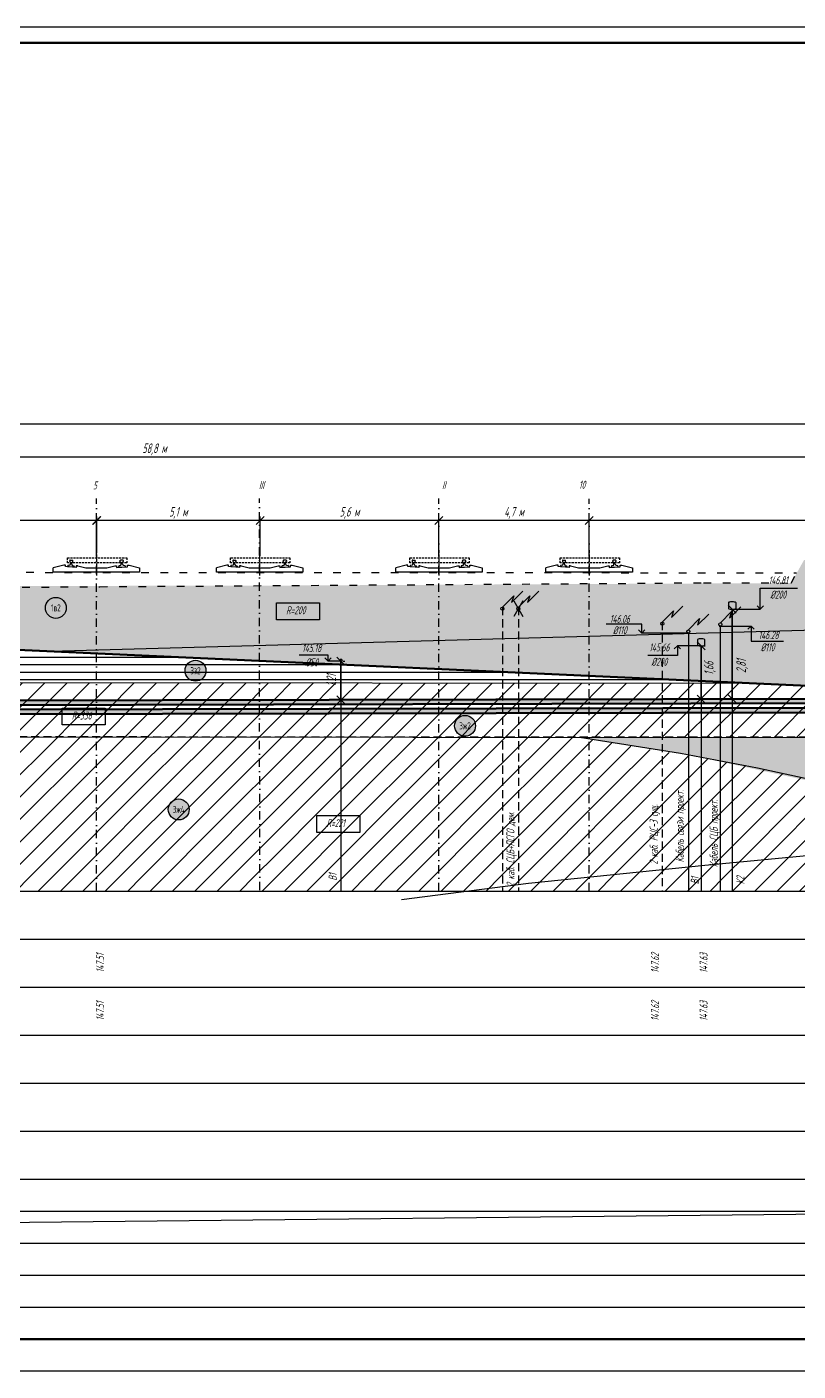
# Model space of a CAD drawing. Header units: metres. Extents: x -30 to 2050, y -904 to 400.
# Drawn here: x 815.4 to 1056.4, y -467.1 to -47.1 of the extents above; entities that cross this region are included whole.
import ezdxf
from ezdxf.enums import TextEntityAlignment as Align

# ---------------------------------------------------------------- set-up
doc = ezdxf.new("R2010")
doc.units = ezdxf.units.M
doc.header["$LTSCALE"] = 0.2
for name, pattern in [('ACAD_ISO02W100', [15, 12, -3]), ('ACAD_ISO03W100', [30, 12, -18]), ('DASHDOT', [27, 13, -7, 0, -7]), ('DASHED', [7, 5, -2, 0]), ('HIDDEN2', [4.7625, 3.175, -1.5875]), ('штриховая', [19.05, 12.7, -6.35])]:
    doc.linetypes.add(name, pattern=pattern)
for name, color, linetype in [('PR_RD', 7, 'Continuous'), ('МГТ_ИГ_Геология', 252, 'Continuous'), ('Примыкания', 7, 'Continuous'), ('Таблица', 7, 'Continuous'), ('Трубы', 7, 'Continuous'), ('Узлы', 7, 'Continuous'), ('Футляры', 7, 'Continuous'), ('Чёрная земля', 7, 'ACAD_ISO03W100')]:
    doc.layers.add(name, color=color, linetype=linetype)
for name, color, linetype, lineweight in [('МГТ_НВК_Земля сущ.', 7, 'ACAD_ISO02W100', 25), ('МГТ_НВК_котлованы', 7, 'Continuous', 30), ('МГТ_НВК_рабочий', 171, 'Continuous', 30), ('МГТ_НВК_страх. пакет', 242, 'Continuous', 30)]:
    doc.layers.add(name, color=color, linetype=linetype, lineweight=lineweight)
doc.styles.get("Standard").update_dxf_attribs({"font": 'SPDS.shx', "width": 0.7, "oblique": 15, "height": 3})
doc.styles.add('Стиль Simplex', font='simplex.shx')
doc.dimstyles.new('ISO-25', dxfattribs={"dimtxt": 2.5, "dimasz": 2.5, "dimexe": 1.25, "dimexo": 0.625, "dimtad": 1, "dimtxsty": 'Standard', "dimcen": 2.5, "dimadec": 0, "dimazin": 0, "dimtfac": 1, "dimtmove": 0, "dimatfit": 3, "dimfxl": 1, "dimarcsym": 0})

# ---------------------------------------------------------------- blocks, each defined once
blk = doc.blocks.new('_OBLIQUE')
at = {"color": 0, "linetype": 'ByBlock', "lineweight": -2}
blk.add_line((0.5, 0.5), (-0.5, -0.5), dxfattribs=at)
blk = doc.blocks.new('*D106')
at = {"layer": 'Defpoints', "color": 0, "transparency": 16777216}
for p in [(913.51, -245.27), (913.52, -245.27), (913.51, -257.35)]:
    blk.add_point(p, dxfattribs=at)
at = {"layer": 'Примыкания', "color": 0, "lineweight": -2, "transparency": 16777216}
for p, q in [((913.52, -257.35), (913.52, -245.27)), ((914.13, -245.27), (914.77, -245.27)), ((914.13, -257.35), (914.77, -257.35))]:
    blk.add_line(p, q, dxfattribs=at)
at = {"layer": 'Примыкания', "color": 0, "lineweight": -2, "transparency": 16777216, "xscale": 2.5, "yscale": 2.5, "zscale": 2.5}
for p, rotation in [((913.52, -245.27), 90), ((913.52, -257.35), 270)]:
    blk.add_blockref('_OBLIQUE', p, dxfattribs=dict(at, rotation=rotation))
at = {"layer": 'Примыкания', "color": 0, "transparency": 16777216, "insert": (910.86, -251.31), "char_height": 3, "width": 5.1, "attachment_point": 5, "rotation": 90}
blk.add_mtext('1,21', dxfattribs=at)
blk = doc.blocks.new('*D109')
at = {"layer": 'Defpoints', "color": 0, "transparency": 16777216}
for p in [(1026.09, -240.48), (1026.1, -240.48), (1026.09, -257.12)]:
    blk.add_point(p, dxfattribs=at)
at = {"layer": 'Примыкания', "color": 0, "lineweight": -2, "transparency": 16777216}
for p, q in [((1026.1, -257.12), (1026.1, -240.48)), ((1026.72, -240.48), (1027.35, -240.48)), ((1026.72, -257.12), (1027.35, -257.12))]:
    blk.add_line(p, q, dxfattribs=at)
at = {"layer": 'Примыкания', "color": 0, "lineweight": -2, "transparency": 16777216, "xscale": 2.5, "yscale": 2.5, "zscale": 2.5}
for p, rotation in [((1026.1, -240.48), 90), ((1026.1, -257.12), 270)]:
    blk.add_blockref('_OBLIQUE', p, dxfattribs=dict(at, rotation=rotation))
at = {"layer": 'Примыкания', "color": 0, "transparency": 16777216, "insert": (1028.84, -247.52), "char_height": 3, "width": 5.4938, "attachment_point": 5, "rotation": 90}
blk.add_mtext('1,66', dxfattribs=at)
blk = doc.blocks.new('*D111')
at = {"layer": 'Defpoints', "color": 0, "transparency": 16777216}
for p in [(1035.78, -229.03), (1035.79, -229.03), (1035.78, -257.1)]:
    blk.add_point(p, dxfattribs=at)
at = {"layer": 'Примыкания', "color": 0, "lineweight": -2, "transparency": 16777216}
for p, q in [((1035.79, -257.1), (1035.79, -229.03)), ((1036.4, -229.03), (1037.04, -229.03)), ((1036.4, -257.1), (1037.04, -257.1))]:
    blk.add_line(p, q, dxfattribs=at)
at = {"layer": 'Примыкания', "color": 0, "lineweight": -2, "transparency": 16777216, "xscale": 2.5, "yscale": 2.5, "zscale": 2.5}
for p, rotation in [((1035.79, -229.03), 90), ((1035.79, -257.1), 270)]:
    blk.add_blockref('_OBLIQUE', p, dxfattribs=dict(at, rotation=rotation))
at = {"layer": 'Примыкания', "color": 0, "transparency": 16777216, "insert": (1038.95, -246.84), "char_height": 3, "width": 5.4938, "attachment_point": 5, "rotation": 90}
blk.add_mtext('2,81', dxfattribs=at)
blk = doc.blocks.new('_ArchTick')
at = {"color": 0, "linetype": 'ByBlock', "const_width": 0.15}
blk.add_lwpolyline([(-0.5, -0.5), (0.5, 0.5)], dxfattribs=at)
blk = doc.blocks.new('*D95')
at = {"layer": 'Defpoints', "color": 0, "transparency": 16777216}
for p in [(1148.12, -171.18), (1148.12, -214.18), (196.94, -218.92)]:
    blk.add_point(p, dxfattribs=at)
at = {"layer": 'Футляры', "color": 0, "lineweight": -2, "transparency": 16777216}
for p, q in [((196.94, -218.3), (196.94, -169.93)), ((196.94, -171.18), (1148.12, -171.18)), ((1148.12, -213.55), (1148.12, -169.93))]:
    blk.add_line(p, q, dxfattribs=at)
at = {"layer": 'Футляры', "color": 0, "lineweight": -2, "transparency": 16777216, "xscale": 2.5, "yscale": 2.5, "zscale": 2.5, "rotation": 180}
blk.add_blockref('_ArchTick', (196.94, -171.18), dxfattribs=at)
at = {"layer": 'Футляры', "color": 0, "lineweight": -2, "transparency": 16777216, "xscale": 2.5, "yscale": 2.5, "zscale": 2.5}
blk.add_blockref('_ArchTick', (1148.12, -171.18), dxfattribs=at)
at = {"layer": 'Футляры', "color": 0, "lineweight": 25, "transparency": 16777216, "insert": (595.93, -166.56), "char_height": 3, "attachment_point": 5}
blk.add_mtext('Методом ГШБ\\PL=94 м ', dxfattribs=at)
blk = doc.blocks.new('1')
at = {"layer": 'МГТ_НВК_Земля сущ.', "color": 251, "linetype": 'DASHED'}
blk.add_lwpolyline([(546.93, -1637.15), (546.93, -1645.38)], dxfattribs=at)
at = {"layer": 'МГТ_НВК_страх. пакет', "color": 251, "ltscale": 0.5, "extrusion": (0.033937, -0.002565, 0.999421)}
for p, q in [((537.94, -1642.17, 0), (537.92, -1642.39)), ((537.94, -1642.17, 0), (537.94, -1642.05, 0)), ((538.54, -1641.91, -0.03), (537.99, -1642.01, 0)), ((538.57, -1640.46, 0.02), (538.56, -1640.71, 0.02)), ((538.64, -1640.78, 0.01), (538.59, -1640.76, 0.02)), ((538.76, -1640.29, 0.01), (539.42, -1640.34, -0.01)), ((538.76, -1640.29, 0.01), (539.42, -1640.34, -0.01)), ((538.83, -1641.58, -0.02), (538.86, -1641.13, 0.02)), ((539.21, -1641.6, -0.04), (539.24, -1641.15, -0.01)), ((539.47, -1641.99, -0.05), (539.94, -1642.14, -0.07)), ((539.57, -1640.78, -0.02), (539.59, -1640.51, -0.02)), ((539.97, -1642.32, -0.07), (539.97, -1642.19, -0.07)), ((539.97, -1642.34, -0.07), (539.95, -1642.52, -0.07)), ((539.97, -1642.34, -0.07), (539.97, -1642.23, -0.07))]:
    blk.add_line(p, q, dxfattribs=at)
at = {"layer": 'МГТ_НВК_страх. пакет', "color": 251, "ltscale": 0.5, "extrusion": (0.033934, -0.002597, 0.999421)}
for p, q in [((539.07, -1640.31), (539.4, -1640.34, -0.01)), ((539.95, -1642.52, -0.07), (537.92, -1642.39, 0))]:
    blk.add_line(p, q, dxfattribs=at)
at = {"layer": 'МГТ_НВК_страх. пакет', "color": 251, "ltscale": 0.5}
blk.add_line((540.63, -1642.06), (540.63, -1642.56), dxfattribs=at)
at = {"layer": 'МГТ_НВК_страх. пакет', "color": 251, "ltscale": 0.5, "extrusion": (-0.033937, -0.002565, 0.999421)}
for p, q in [((553.9, -1642.32, -0.07), (553.89, -1642.19, -0.07)), ((554.39, -1641.99, -0.05), (553.93, -1642.14, -0.07)), ((554.29, -1640.78, -0.02), (554.28, -1640.51, -0.02)), ((554.33, -1640.82, -0.02), (554.33, -1640.82, -0.02)), ((555.11, -1640.29, 0.01), (554.44, -1640.34, -0.01)), ((554.66, -1641.6, -0.04), (554.63, -1641.15, -0.01)), ((555.03, -1641.58, -0.02), (555, -1641.13, 0.02)), ((555.23, -1640.78, 0.01), (555.28, -1640.76, 0.02)), ((555.29, -1640.46, 0.02), (555.31, -1640.71, 0.02)), ((555.33, -1641.91, -0.03), (555.87, -1642.01, 0)), ((555.93, -1642.17, 0), (555.92, -1642.05, 0)), ((555.93, -1642.17, 0), (555.94, -1642.39)), ((553.9, -1642.34, -0.07), (553.89, -1642.23, -0.07)), ((553.9, -1642.34, -0.07), (553.91, -1642.52, -0.07)), ((553.91, -1642.52, -0.07), (555.94, -1642.39, 0))]:
    blk.add_line(p, q, dxfattribs=at)
at = {"layer": 'МГТ_НВК_страх. пакет', "color": 251, "ltscale": 0.5}
for points in [[(540.63, -1642.56), (537.23, -1642.34), (537.23, -1641.84), (536.73, -1641.84), (533.43, -1642.68)], [(556.63, -1641.85), (557.13, -1641.85), (560.43, -1642.69), (560.43, -1644.1), (533.43, -1644.09), (533.43, -1642.68)], [(540.77, -1642.06), (541.13, -1642.06), (540.63, -1642.06)], [(541.13, -1642.06), (543.63, -1642.68), (550.23, -1642.68), (552.73, -1642.06), (553.23, -1642.07), (553.23, -1642.57), (556.63, -1642.35), (556.63, -1641.85)]]:
    blk.add_lwpolyline(points, dxfattribs=at)
at = {"layer": 'МГТ_НВК_страх. пакет', "color": 251, "linetype": 'HIDDEN2', "lineweight": 30, "elevation": 0}
blk.add_lwpolyline([(537.88, -1639.63), (556.38, -1639.63), (556.38, -1641.13), (537.88, -1641.13)], close=True, dxfattribs=at)
at = {"layer": 'МГТ_НВК_страх. пакет', "color": 251, "ltscale": 0.5, "extrusion": (0.033937, -0.002565, 0.999421)}
for centre, radius, start, end in [((-1596.85, -659.84, 22.47), 0.0547, 8.1282, 82.8423), ((-1596.29, -660.26, 22.46), 0.376, 196.1273, 268.5232), ((-1595.46, -660.33, 22.5), 0.0417, 90.9982, 170.0388), ((-1595.2, -660.46, 22.5), 0.176, 1.2499, 91.9282), ((-1595.86, -660.26, 22.49), 0.365, 271.8259, 341.9758), ((-1596.27, -661.41, 22.47), 0.404, 93.5974, 164.4611), ((-1595.92, -661.47, 22.5), 0.47, 24.5026, 80.5834), ((-1595.19, -661.13, 22.5), 0.174, 274.638, 2.363), ((-1595.45, -661.26, 22.5), 0.0423, 190.6804, 272.757), ((-1596.83, -661.76, 22.47), 0.055, 272.0476, 345.5863)]:
    blk.add_arc(centre, radius, start, end, dxfattribs=at)
at = {"layer": 'МГТ_НВК_страх. пакет', "color": 251, "ltscale": 0.5, "extrusion": (-0.033937, -0.002565, 0.999421)}
for centre, radius, start, end in [((1679.27, 428.36, -14.65), 0.055, 194.4137, 267.9524), ((1677.63, 428.99, -14.62), 0.174, 177.637, 265.362), ((1677.89, 428.86, -14.62), 0.0423, 267.243, 349.3196), ((1678.29, 428.74, -14.62), 0.374, 91.3439, 163.5701), ((1678.71, 428.71, -14.65), 0.404, 15.5389, 86.4026), ((1678.3, 429.86, -14.63), 0.365, 198.0242, 268.1741), ((1678.73, 429.87, -14.67), 0.376, 271.4768, 343.8727), ((1677.64, 429.66, -14.62), 0.176, 88.0718, 178.7501), ((1677.9, 429.79, -14.62), 0.0417, 9.9612, 89.0018), ((1679.28, 430.29, -14.65), 0.0547, 97.1577, 171.8718)]:
    blk.add_arc(centre, radius, start, end, dxfattribs=at)
blk = doc.blocks.new('*D98')
at = {"layer": 'Defpoints', "color": 0, "transparency": 16777216}
for p in [(991.12, -201.36), (991.12, -212.03), (1148.12, -214.18)]:
    blk.add_point(p, dxfattribs=at)
at = {"layer": 'Примыкания', "color": 0, "lineweight": -2, "transparency": 16777216}
for p, q in [((991.12, -211.4), (991.12, -200.11)), ((1148.12, -201.36), (991.12, -201.36)), ((1148.12, -213.55), (1148.12, -200.11))]:
    blk.add_line(p, q, dxfattribs=at)
at = {"layer": 'Примыкания', "color": 0, "lineweight": -2, "transparency": 16777216, "xscale": 2.5, "yscale": 2.5, "zscale": 2.5, "rotation": 180}
blk.add_blockref('_OBLIQUE', (991.12, -201.36), dxfattribs=at)
at = {"layer": 'Примыкания', "color": 0, "lineweight": -2, "transparency": 16777216, "xscale": 2.5, "yscale": 2.5, "zscale": 2.5}
blk.add_blockref('_OBLIQUE', (1148.12, -201.36), dxfattribs=at)
at = {"layer": 'Примыкания', "color": 0, "transparency": 16777216, "insert": (1069.62, -198.95), "char_height": 3, "attachment_point": 5}
blk.add_mtext('15,7 м', dxfattribs=at)
blk = doc.blocks.new('*D99')
at = {"layer": 'Defpoints', "color": 0, "transparency": 16777216}
for p in [(944.12, -201.36), (944.12, -211.92), (991.12, -212.03)]:
    blk.add_point(p, dxfattribs=at)
at = {"layer": 'Примыкания', "color": 0, "lineweight": -2, "transparency": 16777216}
for p, q in [((944.12, -211.29), (944.12, -200.11)), ((991.12, -201.36), (944.12, -201.36)), ((991.12, -211.4), (991.12, -200.11))]:
    blk.add_line(p, q, dxfattribs=at)
at = {"layer": 'Примыкания', "color": 0, "lineweight": -2, "transparency": 16777216, "xscale": 2.5, "yscale": 2.5, "zscale": 2.5, "rotation": 180}
blk.add_blockref('_OBLIQUE', (944.12, -201.36), dxfattribs=at)
at = {"layer": 'Примыкания', "color": 0, "lineweight": -2, "transparency": 16777216, "xscale": 2.5, "yscale": 2.5, "zscale": 2.5}
blk.add_blockref('_OBLIQUE', (991.12, -201.36), dxfattribs=at)
at = {"layer": 'Примыкания', "color": 0, "transparency": 16777216, "insert": (967.62, -198.95), "char_height": 3, "attachment_point": 5}
blk.add_mtext('4,7 м', dxfattribs=at)
blk = doc.blocks.new('*D100')
at = {"layer": 'Defpoints', "color": 0, "transparency": 16777216}
for p in [(888.32, -201.36), (888.32, -213.05, 0), (944.12, -212.03)]:
    blk.add_point(p, dxfattribs=at)
at = {"layer": 'Примыкания', "color": 0, "lineweight": -2, "transparency": 16777216}
for p, q in [((888.32, -212.42), (888.32, -200.11)), ((944.12, -201.36), (888.32, -201.36)), ((944.12, -211.4), (944.12, -200.11))]:
    blk.add_line(p, q, dxfattribs=at)
at = {"layer": 'Примыкания', "color": 0, "lineweight": -2, "transparency": 16777216, "xscale": 2.5, "yscale": 2.5, "zscale": 2.5, "rotation": 180}
blk.add_blockref('_OBLIQUE', (888.32, -201.36), dxfattribs=at)
at = {"layer": 'Примыкания', "color": 0, "lineweight": -2, "transparency": 16777216, "xscale": 2.5, "yscale": 2.5, "zscale": 2.5}
blk.add_blockref('_OBLIQUE', (944.12, -201.36), dxfattribs=at)
at = {"layer": 'Примыкания', "color": 0, "transparency": 16777216, "insert": (916.22, -198.95), "char_height": 3, "attachment_point": 5}
blk.add_mtext('5,6 м', dxfattribs=at)
blk = doc.blocks.new('*D101')
at = {"layer": 'Defpoints', "color": 0, "transparency": 16777216}
for p in [(837.12, -201.36), (837.12, -213.05), (888.29, -212.03)]:
    blk.add_point(p, dxfattribs=at)
at = {"layer": 'Примыкания', "color": 0, "lineweight": -2, "transparency": 16777216}
for p, q in [((837.12, -212.42), (837.12, -200.11)), ((888.29, -201.36), (837.12, -201.36)), ((888.29, -211.4), (888.29, -200.11))]:
    blk.add_line(p, q, dxfattribs=at)
at = {"layer": 'Примыкания', "color": 0, "lineweight": -2, "transparency": 16777216, "xscale": 2.5, "yscale": 2.5, "zscale": 2.5, "rotation": 180}
blk.add_blockref('_OBLIQUE', (837.12, -201.36), dxfattribs=at)
at = {"layer": 'Примыкания', "color": 0, "lineweight": -2, "transparency": 16777216, "xscale": 2.5, "yscale": 2.5, "zscale": 2.5}
blk.add_blockref('_OBLIQUE', (888.29, -201.36), dxfattribs=at)
at = {"layer": 'Примыкания', "color": 0, "transparency": 16777216, "insert": (862.71, -198.95), "char_height": 3, "attachment_point": 5}
blk.add_mtext('5,1 м', dxfattribs=at)
blk = doc.blocks.new('*D102')
at = {"layer": 'Defpoints', "color": 0, "transparency": 16777216}
for p in [(779.12, -201.36), (779.12, -213.05), (837.29, -212.03)]:
    blk.add_point(p, dxfattribs=at)
at = {"layer": 'Примыкания', "color": 0, "lineweight": -2, "transparency": 16777216}
for p, q in [((779.12, -212.42), (779.12, -200.11)), ((837.29, -201.36), (779.12, -201.36)), ((837.29, -211.4), (837.29, -200.11))]:
    blk.add_line(p, q, dxfattribs=at)
at = {"layer": 'Примыкания', "color": 0, "lineweight": -2, "transparency": 16777216, "xscale": 2.5, "yscale": 2.5, "zscale": 2.5, "rotation": 180}
blk.add_blockref('_OBLIQUE', (779.12, -201.36), dxfattribs=at)
at = {"layer": 'Примыкания', "color": 0, "lineweight": -2, "transparency": 16777216, "xscale": 2.5, "yscale": 2.5, "zscale": 2.5}
blk.add_blockref('_OBLIQUE', (837.29, -201.36), dxfattribs=at)
at = {"layer": 'Примыкания', "color": 0, "transparency": 16777216, "insert": (808.21, -198.95), "char_height": 3, "attachment_point": 5}
blk.add_mtext('5,8 м', dxfattribs=at)
blk = doc.blocks.new('ЭС')
for p, q in [((2266.78, -485.26), (2270.31, -481.72)), ((2269.61, -483.84), (2273.14, -480.31)), ((2270.31, -481.72), (2269.61, -483.84))]:
    blk.add_line(p, q)
blk.add_circle((2266.78, -485.76), 0.5)
blk = doc.blocks.new('usl_1')
for p, q in [((2.83, 1.41), (6.36, 4.95)), ((0, 0), (3.54, 3.54)), ((3.54, 3.54), (2.83, 1.41))]:
    blk.add_line(p, q)
blk.add_circle((0, -0.5), 0.5)
blk = doc.blocks.new('круг3_-25_2')
at = {"true_color": 0xffffff}
blk.add_hatch(color=7, dxfattribs=at).paths.add_polyline_path([(-0.327, 0, 1), (0.327, 0, 1)])
at = {"color": 7, "lineweight": 25}
blk.add_circle((0, 0), 0.327, dxfattribs=at)
at = {"color": 18, "lineweight": 25, "true_color": 0x000000, "style": 'Стиль Simplex', "width": 0.590909}
blk.add_text('3з2', height=0.22, dxfattribs=at).set_placement((0, 0), align=Align.MIDDLE_CENTER)
blk = doc.blocks.new('круг1_-30_2')
at = {"layer": 'МГТ_ИГ_Геология', "true_color": 0xffffff}
blk.add_hatch(color=7, dxfattribs=at).paths.add_polyline_path([(-0.327, 0, 1), (0.327, 0, 1)])
at = {"color": 7, "lineweight": 25}
blk.add_circle((0, 0), 0.327, dxfattribs=at)
at = {"color": 7, "lineweight": 25, "style": 'Стиль Simplex', "width": 0.590909}
blk.add_text('1в2', height=0.22, dxfattribs=at).set_placement((0, 0), align=Align.MIDDLE_CENTER)
blk = doc.blocks.new('круг3_-26_4')
at = {"true_color": 0xffffff}
blk.add_hatch(color=7, dxfattribs=at).paths.add_polyline_path([(-0.327, 0, 1), (0.327, 0, 1)])
at = {"color": 7, "lineweight": 25}
blk.add_circle((0, 0), 0.327, dxfattribs=at)
at = {"color": 7, "lineweight": 25, "style": 'Стиль Simplex', "width": 0.590909}
blk.add_text('3ж4', height=0.22, dxfattribs=at).set_placement((0, 0), align=Align.MIDDLE_CENTER)
blk = doc.blocks.new('круг3_-26_2')
at = {"true_color": 0xffffff}
blk.add_hatch(color=7, dxfattribs=at).paths.add_polyline_path([(-0.327, 0, 1), (0.327, 0, 1)])
at = {"color": 7, "lineweight": 25}
blk.add_circle((0, 0), 0.327, dxfattribs=at)
at = {"color": 7, "lineweight": 25, "style": 'Стиль Simplex', "width": 0.590909}
blk.add_text('3ж2', height=0.22, dxfattribs=at).set_placement((0, 0), align=Align.MIDDLE_CENTER)
blk = doc.blocks.new('A$C35B96AF6')
at = {"lineweight": 30}
for points in [[(-1.79, 3.01), (1.79, -3.01)], [(1.79, 3.01), (-1.79, -3.01)]]:
    blk.add_lwpolyline(points, dxfattribs=at)
blk = doc.blocks.new('уке')
at = {"layer": 'МГТ_ИГ_Геология'}
blk.add_lwpolyline([(147.85, -230.19), (161.29, -230.19), (161.29, -235.48), (147.85, -235.48)], close=True, dxfattribs=at)
at = {"layer": 'МГТ_ИГ_Геология', "insert": (150.84, -231.29), "char_height": 2.5, "attachment_point": 1}
blk.add_mtext_dynamic_manual_height_columns('R=200', width=10.097, gutter_width=15, heights=[0], dxfattribs=at)
blk = doc.blocks.new('221')
at = {"layer": 'МГТ_ИГ_Геология'}
blk.add_lwpolyline([(0, 5.29), (13.44, 5.29), (13.44, 0), (0, 0)], close=True, dxfattribs=at)
at = {"layer": 'МГТ_ИГ_Геология', "insert": (2.99, 4.2), "char_height": 2.5, "attachment_point": 1}
blk.add_mtext_dynamic_manual_height_columns('R=221', width=10.097, gutter_width=15, heights=[0], dxfattribs=at)
blk = doc.blocks.new('2432')
at = {"layer": 'МГТ_ИГ_Геология'}
blk.add_lwpolyline([(116.63, 433.38), (130.08, 433.38), (130.08, 428.08), (116.63, 428.08)], close=True, dxfattribs=at)
at = {"layer": 'МГТ_ИГ_Геология', "insert": (119.62, 432.28), "char_height": 2.5, "attachment_point": 1}
blk.add_mtext_dynamic_manual_height_columns('R=336', width=10.097, gutter_width=15, heights=[0], dxfattribs=at)
blk = doc.blocks.new('*D134')
at = {"layer": 'Defpoints', "color": 0, "transparency": 16777216}
for p in [(562.4, -181.53), (1148.12, -214.18), (562.4, -221.66)]:
    blk.add_point(p, dxfattribs=at)
at = {"layer": 'Футляры', "color": 0, "lineweight": -2, "transparency": 16777216}
for p, q in [((562.4, -221.04), (562.4, -180.28)), ((1148.12, -213.55), (1148.12, -180.28)), ((1148.12, -181.53), (562.4, -181.53))]:
    blk.add_line(p, q, dxfattribs=at)
at = {"layer": 'Футляры', "color": 0, "lineweight": -2, "transparency": 16777216, "xscale": 2.5, "yscale": 2.5, "zscale": 2.5, "rotation": 180}
blk.add_blockref('_ArchTick', (562.4, -181.53), dxfattribs=at)
at = {"layer": 'Футляры', "color": 0, "lineweight": -2, "transparency": 16777216, "xscale": 2.5, "yscale": 2.5, "zscale": 2.5}
blk.add_blockref('_ArchTick', (1148.12, -181.53), dxfattribs=at)
at = {"layer": 'Футляры', "color": 0, "lineweight": 25, "transparency": 16777216, "insert": (855.26, -179.12), "char_height": 3, "attachment_point": 5}
blk.add_mtext('58,8 м', dxfattribs=at)

msp = doc.modelspace()

# ---------------------------------------------------------------- hatches: boundary and pattern name
at = {"lineweight": 20}
h = msp.add_hatch(dxfattribs=at)
h.set_pattern_fill('AR-SAND', color=256, scale=0.03, style=0)
h.set_pattern_definition([(37.5, (-335.9593, 145.5445), (-0.0480009, 1.4682397), [0, -1.15824, 0, -1.2954, 0, -1.23825]), (7.5, (-335.9593, 145.5445), (1.3485698, 2.1504753), [0, -0.62484, 0, -1.04394, 0, -0.40005]), (327.5, (-336.8965, 145.5445), (2.3729771, 0.0043116), [0, -0.381, 0, -1.3716, 0, -1.7907]), (317.5, (-336.8965, 145.5445), (2.2906694, 0.668788), [0, -0.1905, 0, -0.89916, 0, -1.0287])])
h.paths.add_polyline_path([(1142.55373, -258.31908), (1142.48228, -256.89422), (203.51851, -258.77232), (203.58975, -260.19718)])
h.paths.add_polyline_path([(1142.54061, -261.15504), (1142.47404, -259.82517), (1139.72081, -259.73492), (203.45579, -261.60745), (203.52703, -263.03231)])
at = {"layer": 'МГТ_ИГ_Геология'}
h = msp.add_hatch(dxfattribs=at)
h.set_pattern_fill('GR24', color=251, scale=10, style=0, pattern_type=2)
h.set_pattern_definition([(225, (-1230.1972, -412.5592), (3e-16, -3), [2.1213, -2.1213407]), (315, (-1231.6972, -411.0592), (3, 0), [2.1213, -2.1213407]), (45, (-1233.1972, -412.5592), (0, 3), [2.1213, -2.1213407]), (135, (-1231.6972, -414.0592), (-3, 3e-16), [2.1213, -2.1213407])])
h.paths.add_polyline_path([(706.4486, -221.91451), (706.4486, -224.76736), (696.4486, -224.91451), (696.4486, -221.91451)], flags=16)
h.paths.add_polyline_path([(584.94375, -234.78551), (584.94375, -224.71408), (588.11605, -224.71978), (588.11605, -234.78551)], flags=16)
h.paths.add_polyline_path([(584.94375, -234.78551), (580.03961, -234.78551), (633.11661, -235.66988), (695.89562, -236.90365), (696.4486, -236.90365), (696.4486, -224.91451), (706.4486, -224.76736), (706.4486, -236.90365), (854.23801, -243.66283), (917.66323, -246.55893), (973.32773, -249.10067), (1013.9845, -250.95713), (1071.58044, -253.58705), (1118.15631, -255.71379), (1155.62256, -257.24526), (1226.45163, -257.24526), (1226.45163, -237.87847), (1226.45163, -216.52603), (1218.70995, -215.31427), (1156.41693, -217.42874), (1154.18924, -212.4663), (1058.25027, -213.73475), (1054.25289, -220.87698), (888.12731, -221.70189), (710.55142, -221.91451), (532.66217, -221.58195), (481.55319, -223.46726), (387.63265, -221.62498), (325.97483, -219.91886), (221.49045, -219.03785), (160.53736, -218.59062), (118.69829, -218.03034), (112.32572, -215.26064), (105.95315, -212.49093), (101.84398, -209.53848), (97.50919, -206.90005), (86.09428, -200.47309), (86.09428, -230.251), (138.82812, -230.24852), (181.06078, -230.6847), (230.96196, -231.20008), (292.01074, -231.8306), (361.86888, -232.5521), (451.92275, -233.48218), (509.54463, -234.0773), (578.11605, -234.76618), (578.11605, -224.7018), (584.94375, -224.71408)])
h = msp.add_hatch(dxfattribs=at)
h.set_pattern_fill('GR07', color=251, scale=10, style=0, pattern_type=2)
h.set_pattern_definition([(0, (-370.202, 33.6155), (0, 7), [81.65, 0]), (0, (-370.202, 35.9455), (0, 7), [81.65, 0]), (0, (-370.202, 38.2855), (0, 7), [81.65, 0])])
h.paths.add_polyline_path([(128.34405, -230.24352), (86.82408, -230.24352), (86.82408, -244.24352), (128.34405, -244.24352)])
h.paths.add_polyline_path([(578.11605, -234.78551), (138.34405, -230.24352), (138.34405, -244.24352), (578.11605, -246.78551)])
edge = h.paths.add_edge_path(flags=16)
edge.add_ellipse((358.23005, -239.03725), major_axis=(0, -3.27292), ratio=0.094871117, start_angle=0, end_angle=360)
h.paths.add_polyline_path([(696.4486, -236.91451), (588.11605, -234.78551), (588.11605, -246.78551), (696.4486, -251.91451)])
h.paths.add_polyline_path([(609.46605, -240.53551), (601.76605, -240.53551), (601.76605, -239.03551), (609.46605, -239.03551)], flags=16)
edge = h.paths.add_edge_path(flags=16)
edge.add_ellipse((678.28248, -244.94177), major_axis=(-2.21584, 0), ratio=0.2, start_angle=0, end_angle=360)
edge = h.paths.add_edge_path(flags=16)
edge.add_ellipse((861.15512, -246.62979), major_axis=(0, -3.27292), ratio=0.023551238, start_angle=0, end_angle=360)
h.paths.add_polyline_path([(727.7986, -239.66451), (720.0986, -239.66451), (720.0986, -238.16451), (727.7986, -238.16451)], flags=16)
h.paths.add_polyline_path([(115.10345, -244.29352), (126.09405, -244.29352), (126.09405, -239.78953), (115.10345, -239.78953)])
h.paths.add_polyline_path([(348.05148, -240.68725), (348.05148, -237.38725)], flags=16)
h.paths.add_polyline_path([(140.59405, -244.29352), (154.64843, -244.29352), (154.64843, -239.68517), (140.59405, -239.68517)], flags=17)
h.paths.add_polyline_path([(564.76884, -246.83551), (575.86605, -246.83551), (575.86605, -242.53468), (564.76884, -242.53468)])
h.paths.add_polyline_path([(668.1039, -246.59177), (668.1039, -243.29177)], flags=16)
h.paths.add_polyline_path([(684.45043, -251.96451), (694.1986, -251.96451), (694.1986, -247.70886), (684.45043, -247.70886)])
h.paths.add_polyline_path([(850.97655, -248.27979), (850.97655, -244.97979)], flags=16)
h.paths.add_polyline_path([(708.6986, -251.96451), (721.37999, -251.96451), (721.37999, -247.17309), (708.6986, -247.17309)], flags=17)
h.paths.add_polyline_path([(1040.53306, -252.16938), (706.4486, -236.91451), (706.4486, -251.91451)])
h.paths.add_polyline_path([(388.0223, -237.47327), (401.46475, -237.47327), (401.46475, -242.76789), (388.0223, -242.76789)], flags=16)
h.paths.add_polyline_path([(412.7451, -241.0087), (412.36334, -241.0087), (417.52417, -237.15661), (417.90593, -237.15661)], flags=16)
h.paths.add_polyline_path([(736.61404, -242.95802), (750.05649, -242.95802), (750.05649, -248.25263), (736.61404, -248.25263)], flags=16)
h.paths.add_polyline_path([(747.42927, -247.30505), (747.47608, -247.30505), (752.6369, -243.45296), (752.5901, -243.45296)], flags=16)
h = msp.add_hatch(dxfattribs=at)
h.set_pattern_fill('GR38', color=251, scale=10, style=0, pattern_type=2)
h.set_pattern_definition([(45, (431.337, -4.67), (0, 21), [9.8995, -19.799]), (45, (445.337, -18.67), (0, 21), [9.8995, -19.799]), (45, (431.337, -18.67), (0, 21), [14.142, -15.5565]), (45, (441.337, -8.67), (0, 21), [15.556, -14.1425]), (45, (438.337, -18.67), (0, 21), [19.799, -9.8995]), (45, (431.337, -11.67), (0, 21), [19.799, -9.8995])])
h.paths.add_polyline_path([(988.06618, -269.07646), (1148.12256, -269.12447), (1226.44705, -269.1617), (1226.45163, -257.24526), (1139.31238, -256.37581), (1129.89637, -256.24986), (1115.47914, -255.59154), (1042.38938, -252.25414), (706.4486, -251.91451), (706.4486, -317.11285), (1226.45163, -317.11285), (1226.03149, -298.05385), (1151.69578, -298.76075), (1109.8166, -293.27735), (1042.67738, -278.38031)])
h = msp.add_hatch(dxfattribs=at)
h.set_pattern_fill('GR28', color=251, scale=10, style=0, pattern_type=2)
h.set_pattern_definition([(90, (525.3176, -44.679), (-2.5, 2.5), [0.11, -4.89]), (45, (525.3176, -44.569), (-2.5, 2.5), [0.113137, -3.422397]), (0, (525.3976, -44.489), (2.5, 2.5), [0.11, -4.89]), (315, (525.5076, -44.489), (2.5, 2.5), [0.113137, -3.422397]), (90, (525.5876, -44.679), (-2.5, 2.5), [0.11, -4.89]), (45, (525.5076, -44.759), (-2.5, 2.5), [0.113137, -3.422397]), (0, (525.3976, -44.759), (2.5, 2.5), [0.11, -4.89]), (315, (525.3176, -44.679), (2.5, 2.5), [0.113137, -3.422397])])
h.paths.add_polyline_path([(1226.45163, -269.21354), (988.06618, -269.07646), (1022.12256, -274.52121), (1095.13249, -290.38447), (1117.76741, -294.51171), (1155.08982, -298.72847), (1226.97322, -298.03948)])

# ---------------------------------------------------------------- linework, layer by layer
msp.add_lwpolyline([(1456, -467.11285), (-30, -467.11285), (-30, -47.11285), (1456, -47.11285)], close=True)
at = {"color": 7, "linetype": 'Continuous', "lineweight": 50}
msp.add_lwpolyline([(-10, -52.11285), (1451, -52.11285), (1451, -457.11285), (-10, -457.11285)], close=True, dxfattribs=at)
at = {"layer": 'МГТ_ИГ_Геология', "linetype": 'Continuous', "lineweight": 25}
for p, q in [((1151.69578, -233.15365), (822.76301, -242.22563)), ((706.4486, -251.91451), (1040.53306, -252.16938)), ((706.4486, -268.91451), (1226.9264, -269.21381)), ((1071.32577, -305.00752), (1027.28543, -309.09796)), ((1027.28543, -309.09796), (972.19291, -314.71377)), ((972.19291, -314.71377), (932.41473, -319.87502))]:
    msp.add_line(p, q, dxfattribs=at)
at = {"layer": 'МГТ_ИГ_Геология', "lineweight": 50}
msp.add_line((706.4486, -236.91451), (1151.69578, -257.24526), dxfattribs=at)
at = {"layer": 'МГТ_ИГ_Геология', "color": 5, "linetype": 'штриховая', "lineweight": 30}
msp.add_line((1226.9264, -269.16193), (706.4486, -268.91451), dxfattribs=at)
at = {"layer": 'МГТ_ИГ_Геология', "linetype": 'Continuous', "lineweight": 25, "flags": 128}
msp.add_lwpolyline([(988.06618, -269.07646), (1019.67088, -274.06092), (1043.76456, -278.58443), (1062.50974, -282.69547), (1078.06891, -286.44254), (1092.6046, -289.87411), (1108.2793, -293.03868), (1127.25552, -295.98473), (1151.69578, -298.76075)], dxfattribs=at)
at = {"layer": 'МГТ_НВК_котлованы', "linetype": 'DASHDOT', "lineweight": 30}
for p, q in [((837.12256, -317.11285), (837.12256, -194.42741)), ((888.14438, -316.80525), (888.12242, -194.4274)), ((944.12188, -317.11285), (944.12188, -194.48381)), ((991.12188, -317.11285), (991.12188, -194.54021))]:
    msp.add_line(p, q, dxfattribs=at)
at = {"layer": 'Примыкания', "color": 0}
for p, q in [((1044.6094, -229.02549), (1044.6094, -222.44211)), ((1044.6094, -222.44211), (1056.19309, -222.44211)), ((1035.7758, -229.02549), (1044.6094, -229.02549)), ((1007.56874, -233.74679), (996.44157, -233.74679)), ((1007.56874, -236.51285), (1007.56874, -233.74679)), ((1031.77424, -234.31285), (1041.7016, -234.31285)), ((1041.7016, -234.31285), (1041.7016, -238.99534)), ((1022.12256, -236.51285), (1007.56874, -236.51285)), ((1041.7016, -238.99534), (1051.83104, -238.99534)), ((909.50455, -243.40852), (900.51038, -243.40852)), ((909.50455, -245.26528), (909.50455, -243.40852)), ((1018.70276, -243.49369), (1009.43012, -243.49369)), ((1026.09444, -240.48104), (1018.70276, -240.48104)), ((1018.70276, -240.48104), (1018.70276, -243.49369)), ((913.50696, -245.26528), (909.50455, -245.26528))]:
    msp.add_line(p, q, dxfattribs=at)
at = {"layer": 'Примыкания', "linetype": 'штриховая'}
for p, q in [((963.98453, -228.40172), (963.98453, -317.11285)), ((968.98453, -228.40172), (968.98453, -317.11285)), ((1013.98449, -233.0778), (1013.98453, -317.11285))]:
    msp.add_line(p, q, dxfattribs=at)
at = {"layer": 'Примыкания'}
for p, q in [((1034.6358, -226.97349), (1034.6358, -228.79749)), ((1035.7758, -229.02549), (1035.7758, -317.11285)), ((1036.9158, -226.97349), (1036.9158, -228.79749)), ((1024.99944, -238.51004), (1024.99944, -240.26204)), ((1027.18944, -238.51004), (1027.18944, -240.26204)), ((1026.09444, -240.48104), (1026.09444, -317.11285)), ((913.24696, -244.79728), (913.24696, -245.21328)), ((913.50696, -245.26528), (913.50696, -317.11285)), ((913.76696, -244.79728), (913.76696, -245.21328))]:
    msp.add_line(p, q, dxfattribs=at)
at = {"layer": 'Примыкания', "color": 0, "flags": 128}
for points in [[(1043.6094, -228.02549), (1044.6094, -229.02549), (1045.6094, -228.02549)], [(1042.7016, -235.31285), (1041.7016, -234.31285), (1040.7016, -235.31285)], [(1006.56874, -235.51285), (1007.56874, -236.51285), (1008.56874, -235.51285)], [(1019.70276, -241.48104), (1018.70276, -240.48104), (1017.70276, -241.48104)], [(908.50455, -244.26528), (909.50455, -245.26528), (910.50455, -244.26528)]]:
    msp.add_lwpolyline(points, dxfattribs=at)
at = {"layer": 'Примыкания'}
for centre, major_axis, start_param, end_param in [((1035.7758, -226.97349), (-1.14, 0), 3.141592654, 6.283185307), ((1035.7758, -228.79749), (-1.14, 0), 0, 3.141592654), ((1026.09444, -238.51004), (1.095, 0), 0, 3.141592654), ((1026.09444, -240.26204), (-1.095, 0), 0, 3.141592654), ((913.50696, -244.79728), (-0.26, 0), 3.141592654, 6.283185307), ((913.50696, -245.21328), (-0.26, 0), 0, 3.141592654)]:
    msp.add_ellipse(centre, major_axis=major_axis, ratio=0.2, start_param=start_param, end_param=end_param, dxfattribs=at)
at = {"layer": 'Таблица'}
for p, q in [((86.09428, -317.11285), (1226.45163, -317.11285)), ((86.09428, -332.11285), (1226.45163, -332.11285)), ((86.09428, -347.11285), (1226.45163, -347.11285)), ((86.09428, -362.11285), (1226.45163, -362.11285)), ((86.09428, -377.11285), (1226.45163, -377.11285)), ((86.09428, -392.11285), (1226.45163, -392.11285)), ((86.09428, -407.11285), (1226.45163, -407.11285)), ((86.09428, -417.11285), (1226.45163, -417.11285)), ((196.94375, -427.11285), (1148.12256, -417.11285)), ((86.09428, -427.11285), (1226.45163, -427.11285)), ((86.09428, -437.11285), (1226.45163, -437.11285)), ((86.09428, -447.11285), (1226.45163, -447.11285))]:
    msp.add_line(p, q, dxfattribs=at)
at = {"layer": 'Трубы', "lineweight": 50}
for p, q in [((201.94375, -260.1952), (1143.12256, -258.31284)), ((201.94375, -261.6052), (1143.12256, -259.72285))]:
    msp.add_line(p, q, dxfattribs=at)
at = {"layer": 'Узлы'}
for p, q in [((1032.12256, -317.11285), (1032.12256, -234.31285)), ((1022.12256, -236.51285), (1022.12256, -317.11285))]:
    msp.add_line(p, q, dxfattribs=at)
at = {"layer": 'Футляры', "lineweight": 50}
for p, q in [((203.14053, -258.76781), (1142.51659, -256.89595)), ((203.14905, -263.0278), (1142.50865, -261.1551))]:
    msp.add_line(p, q, dxfattribs=at)
at = {"layer": 'Чёрная земля'}
for p, q in [((779.12128, -217.51284), (1055.91743, -217.67218)), ((1054.25289, -220.87698), (1056.66214, -216.23836)), ((759.90538, -222.57675), (838.21885, -222.01522)), ((838.21885, -222.01522), (1011.68426, -220.92618)), ((1011.68426, -220.92618), (1026.86369, -220.76888)), ((1026.86369, -220.76888), (1054.25289, -220.87698))]:
    msp.add_line(p, q, dxfattribs=at)

# ---------------------------------------------------------------- block references
at = {"xscale": 0.8, "yscale": 0.8, "zscale": 0.8}
msp.add_blockref('A$C35B96AF6', (968.979, -228.89244), dxfattribs=at)
at = {"layer": 'PR_RD'}
for p in [(963.98456, -228.40172), (968.98453, -228.40172), (1013.98453, -233.0778)]:
    msp.add_blockref('usl_1', p, dxfattribs=at)
at = {"layer": 'МГТ_ИГ_Геология', "xscale": 10, "yscale": 10, "zscale": 10}
for name, p in [('круг1_-30_2', (824.42727, -228.64135)), ('круг3_-25_2', (868.07834, -248.2698)), ('круг3_-26_2', (952.32452, -265.48891)), ('круг3_-26_4', (862.83361, -291.61715))]:
    msp.add_blockref(name, p, dxfattribs=at)
at = {"layer": 'МГТ_ИГ_Геология', "color": 7, "lineweight": 25}
msp.add_blockref('уке', (745.54934, 3.14634), dxfattribs=at)
at = {"layer": 'МГТ_ИГ_Геология', "color": 2}
msp.add_blockref('2432', (709.79063, -693.3076), dxfattribs=at)
at = {"layer": 'МГТ_ИГ_Геология'}
msp.add_blockref('221', (906.01911, -298.85329), dxfattribs=at)
at = {"layer": 'МГТ_НВК_котлованы', "color": 30, "lineweight": 50, "true_color": 0xf26722}
for p in [(-1244.65664, 249.74491), (-1234.65664, 251.94491)]:
    msp.add_blockref('ЭС', p, dxfattribs=at)
at = {"layer": 'МГТ_НВК_рабочий'}
for p in [(290.19011, 1426.58256), (341.19011, 1426.58256), (397.21639, 1426.58256), (444.19079, 1426.58256)]:
    msp.add_blockref('1', p, dxfattribs=at)

# ---------------------------------------------------------------- texts
at = {"layer": 'Таблица', "oblique": 15.0000004, "width": 0.7}
for s, p in [('10', (987.89885, -191.41403)), ('5', (836.02266, -191.64146)), ('III', (887.88297, -191.51153)), ('II', (945.13555, -191.56788))]:
    msp.add_text(s, height=2.5, dxfattribs=at).set_placement(p)
for s, p in [('146.81', (1050.17842, -219.99793)), ('%%C200', (1050.17842, -224.49793)), ('146.06', (1000.68251, -232.07156)), ('%%C110', (1000.68251, -235.62598)), ('146.28', (1047.16514, -237.16566)), ('145.18', (904.37869, -241.15852)), ('145.66', (1013.01807, -240.98594)), ('%%C110', (1046.86651, -240.95504)), ('%%C50', (904.37869, -245.65852)), ('%%C200', (1013.01807, -245.48594))]:
    msp.add_text(s, height=2.5, dxfattribs=at).set_placement(p, align=Align.MIDDLE_CENTER)
for s, p in [('Кабель связи проект.', (1020.67195, -308.15903)), ('2 каб. РЦС-3 сущ.', (1012.52776, -308.82437)), ('Кабель СЦБ проект.', (1031.28145, -309.66225)), ('2 каб. СЦБ+ПСГО дем.', (967.78091, -315.7808)), ('В1', (912.20734, -313.87535)), ('В1', (1025.38965, -314.99897)), ('К2', (1039.62661, -314.99897))]:
    msp.add_text(s, height=2.5, rotation=90.0000025, dxfattribs=at).set_placement(p)
for s, p in [('147.51', (838.21885, -339.61285)), ('147.62', (1011.68426, -339.61285)), ('147.63', (1026.86369, -339.61285)), ('147.51', (838.21885, -354.61285)), ('147.62', (1011.68426, -354.61285)), ('147.63', (1026.86369, -354.61285))]:
    msp.add_text(s, height=2.5, rotation=90.0000025, dxfattribs=at).set_placement(p, align=Align.MIDDLE_CENTER)

# ---------------------------------------------------------------- dimensions: what is measured, and where the dimension line sits
at = {"layer": 'Примыкания'}
for base, p1, p2, text, picture, middle in [((779.12185, -201.36036), (837.29072, -212.02971), (779.12185, -213.04841), '5,8 м', '*D102', (808.20629, -198.94965)), ((837.12245, -201.36036), (888.29058, -212.02972), (837.12245, -213.04842), '5,1 м', '*D101', (862.70652, -198.94965)), ((888.31753, -201.36036), (944.12188, -212.02972), (888.31753, -213.04842, 0), '5,6 м', '*D100', (916.21971, -198.94965)), ((944.12188, -201.36036), (991.12188, -212.02986), (944.12188, -211.91738), '4,7 м', '*D99', (967.62188, -198.94965)), ((991.12188, -201.36036), (1148.12188, -214.17646), (991.12188, -212.02986), '15,7 м', '*D98', (1069.62188, -198.94965))]:
    dim = msp.add_linear_dim(base=base, p1=p1, p2=p2, text=text, dimstyle='ISO-25', override={"dimlfac": 0.1, "dimblk": 'OBLIQUE', "dimtmove": 2}, dxfattribs=at)
    dim.commit()
    dim.dimension.update_dxf_attribs({"geometry": picture, "text_midpoint": middle})
for base, p1, p2, picture, middle in [((1035.7858, -229.02549), (1035.7758, -257.10254), (1035.7758, -229.02549), '*D111', (1038.94521, -246.83803)), ((1026.10444, -240.48104), (1026.09444, -257.1219), (1026.09444, -240.48104), '*D109', (1028.83698, -247.51885)), ((913.51696, -245.26528), (913.50696, -257.34708), (913.50696, -245.26528), '*D106', (910.85901, -251.30618))]:
    dim = msp.add_linear_dim(base=base, p1=p1, p2=p2, angle=90, dimstyle='ISO-25', override={"dimlfac": 0.1, "dimblk": 'OBLIQUE', "dimtmove": 2}, dxfattribs=at)
    dim.commit()
    dim.dimension.update_dxf_attribs({"geometry": picture, "text_midpoint": middle, "dimtype": 161})
at = {"layer": 'Футляры', "lineweight": 25}
dim = msp.add_linear_dim(base=(1148.12188, -171.18165), p1=(196.94375, -218.92459), p2=(1148.12188, -214.17646), text='Методом ГШБ\\PL=94 м ', dimstyle='ISO-25', override={"dimblk1": 'ArchTick', "dimblk2": 'ArchTick', "dimsah": 1}, dxfattribs=at)
dim.commit()
dim.dimension.update_dxf_attribs({"geometry": '*D95', "text_midpoint": (595.92546, -171.18165), "dimtype": 160})
dim = msp.add_linear_dim(base=(562.39974, -181.52853), p1=(1148.12188, -214.17647), p2=(562.39974, -221.66395), text='58,8 м', dimstyle='ISO-25', override={"dimblk1": 'ArchTick', "dimblk2": 'ArchTick', "dimsah": 1}, dxfattribs=at)
dim.commit()
dim.dimension.update_dxf_attribs({"geometry": '*D134', "text_midpoint": (855.26081, -179.11781)})

doc.saveas('drawing.dxf')
